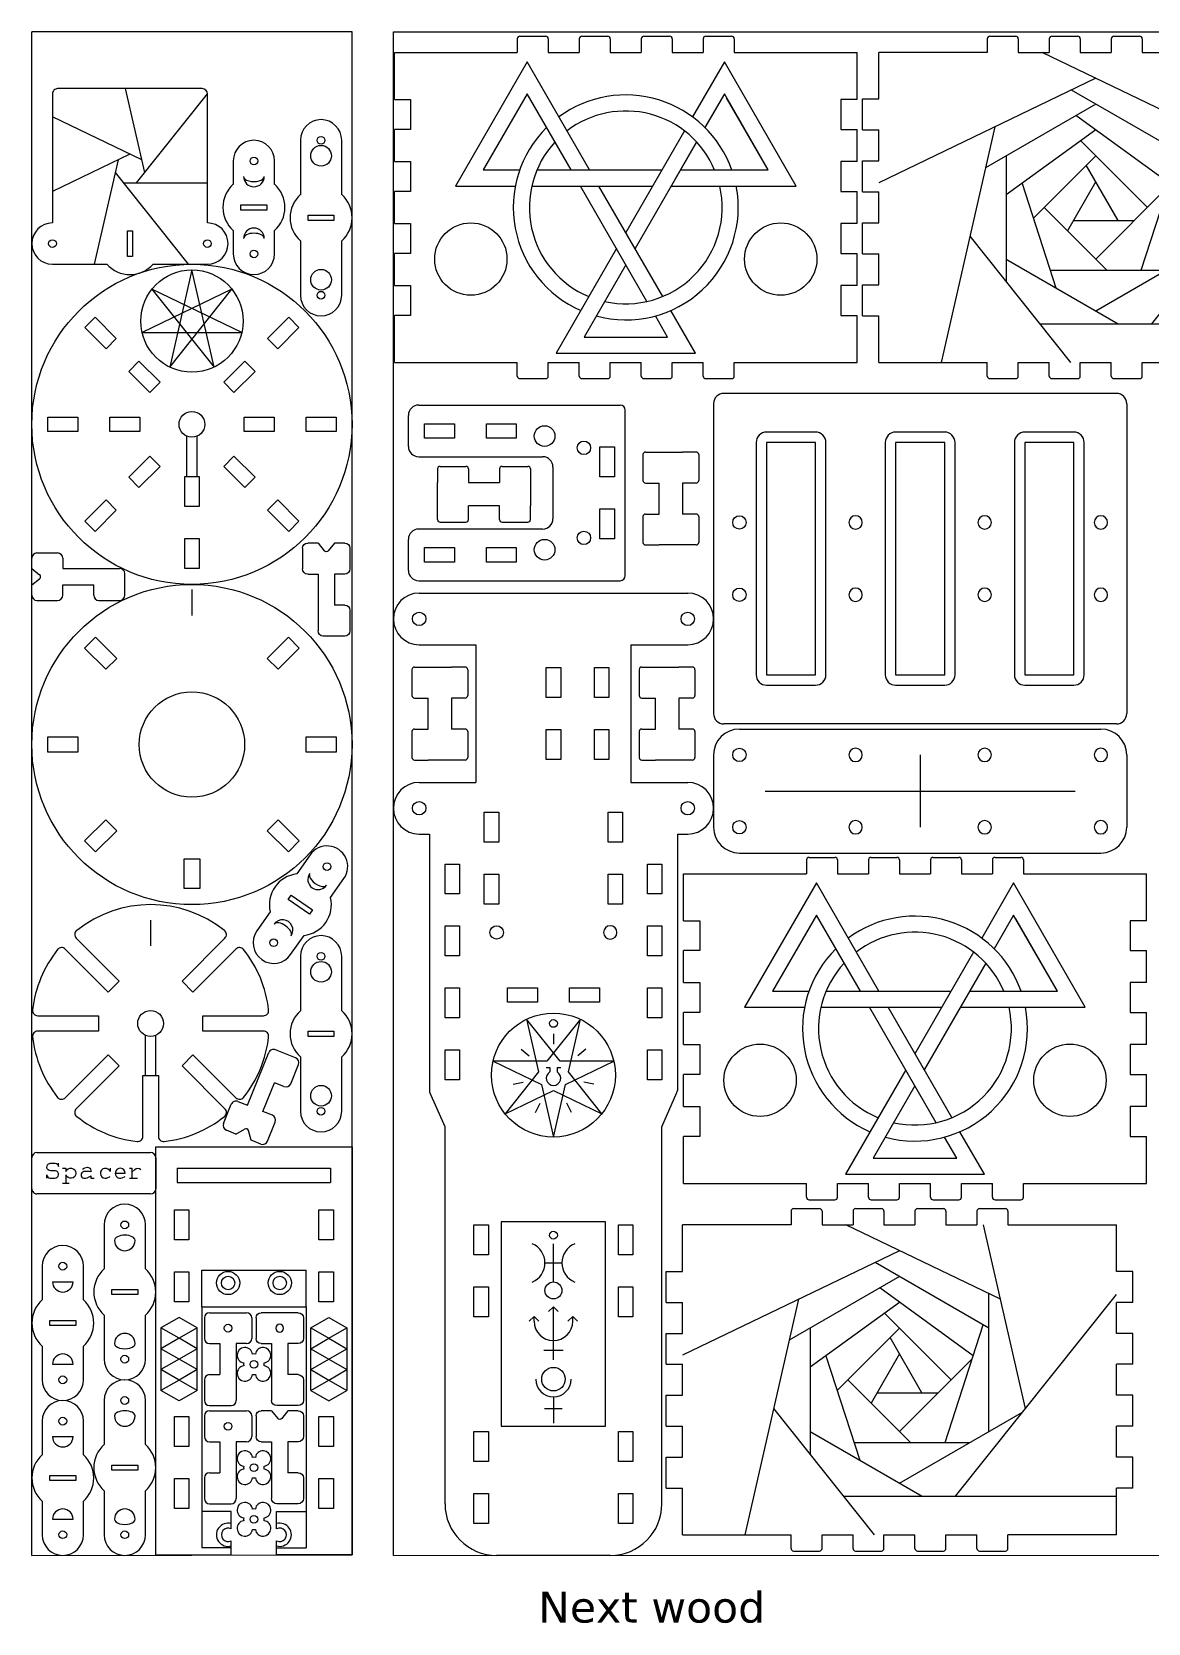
# Model space of a CAD drawing. Header units: millimetres. Extents: x -174 to 931, y -23 to 951.
# Drawn here: x 310 to 526.2, y -13.1 to 295 of the extents above; entities that cross this region are included whole.
import ezdxf
from ezdxf.enums import TextEntityAlignment as Align

# ---------------------------------------------------------------- set-up
doc = ezdxf.new("R2010")
doc.units = ezdxf.units.MM
doc.layers.get('0').update_dxf_attribs({"lineweight": 25, "true_color": 0xffffff})
doc.layers.add('a', color=7, linetype='Continuous', true_color=0xffffff)
for name, color, linetype, lineweight, true_color in [('First Cuts (Holes)', 3, 'Continuous', 5, 0x00ff00), ('lables', 1, 'Continuous', 5, 0xff0000), ('Outlines', 4, 'Continuous', 5, 0x00ffff)]:
    doc.layers.add(name, color=color, linetype=linetype, lineweight=lineweight, true_color=true_color)
doc.styles.add('textstyle11', font='')
doc.styles.get('textstyle11').set_extended_font_data('Verdana')

# ---------------------------------------------------------------- blocks, each defined once
blk = doc.blocks.new('Pulley Guide')
at = {"layer": 'First Cuts (Holes)'}
blk.add_circle((0, -3), 0.75, dxfattribs=at)
at = {"layer": 'Outlines'}
for p, q in [((-3.5875, 0), (3.5875, 0)), ((-4.5875, -1), (-4.5875, -5)), ((4.5875, -1), (4.5875, -5)), ((-3.5875, -6), (-1.5875, -6)), ((-1.5875, -6), (-1.5875, -12)), ((3.5875, -6), (1.5875, -6)), ((1.5875, -6), (1.5875, -17)), ((-3.5875, -12), (-1.5875, -12)), ((-4.5875, -13), (-4.5875, -17)), ((-3.5875, -18), (0.5875, -18))]:
    blk.add_line(p, q, dxfattribs=at)
for centre, start, end in [((3.5875, -1), 0, 90), ((-3.5875, -1), 90, 180), ((-3.5875, -5), 180, 270), ((3.5875, -5), 270, 0), ((-3.5875, -13), 90, 180), ((-3.5875, -17), 180, 270), ((0.5875, -17), 270, 0)]:
    blk.add_arc(centre, 1, start, end, dxfattribs=at)
blk = doc.blocks.new('Pulley Channel')
at = {"layer": 'Outlines'}
for p, q in [((1.59, 0), (0.39, -1.51)), ((1.59, 0), (3.59, 0)), ((-4.59, -1), (-4.59, -5)), ((-3.59, 0), (-1.59, 0)), ((-1.59, 0), (-0.39, -1.51)), ((4.59, -1), (4.59, -5)), ((-3.59, -6), (-1.59, -6)), ((-1.59, -6), (-1.59, -12)), ((3.59, -6), (1.59, -6)), ((1.59, -6), (1.59, -17)), ((-3.59, -12), (-1.59, -12)), ((-4.59, -13), (-4.59, -17)), ((-3.59, -18), (0.59, -18))]:
    blk.add_line(p, q, dxfattribs=at)
for centre, radius, start, end in [((3.59, -1), 1, 0, 90), ((-3.59, -1), 1, 90, 180), ((0, -1.2), 0.5, 218.4408, 321.5592), ((-3.59, -5), 1, 180, 270), ((3.59, -5), 1, 270, 0), ((-3.59, -13), 1, 90, 180), ((-3.59, -17), 1, 180, 270), ((0.59, -17), 1, 270, 0)]:
    blk.add_arc(centre, radius, start, end, dxfattribs=at)
blk = doc.blocks.new('Hole - Mount')
at = {"layer": 'First Cuts (Holes)'}
for p, q in [((-1.4, 8.9), (1.4, 8.9)), ((-1.4, 3.1), (-1.4, 8.9)), ((1.4, 8.9), (1.4, 3.1)), ((1.4, 3.1), (-1.4, 3.1)), ((-1.4, -3.1), (1.4, -3.1)), ((-1.4, -8.9), (-1.4, -3.1)), ((1.4, -3.1), (1.4, -8.9)), ((1.4, -8.9), (-1.4, -8.9))]:
    blk.add_line(p, q, dxfattribs=at)
blk = doc.blocks.new('Pulley - Top')
at = {"layer": 'First Cuts (Holes)'}
for p, q in [((-1, -10.1), (-1, -2.29)), ((1, -10.1), (1, -2.29))]:
    blk.add_line(p, q, dxfattribs=at)
blk.add_circle((0, 0), 2.5, dxfattribs=at)
at = {"layer": 'lables'}
for p, q in [((0, 29.9), (-4.3, 11.08)), ((4.3, 11.08), (0, 29.9)), ((7.74, 26.17), (-9.65, 17.8)), ((9.65, 17.8), (-7.74, 26.17)), ((-7.74, 26.17), (4.3, 11.08)), ((-4.3, 11.08), (7.74, 26.17)), ((-9.65, 17.8), (9.65, 17.8))]:
    blk.add_line(p, q, dxfattribs=at)
blk.add_circle((0, 20), 9.9, dxfattribs=at)
at = {"layer": 'Outlines'}
blk.add_circle((0, 0), 31, dxfattribs=at)
blk.add_blockref('Hole - Mount', (0, -19))
at = {"layer": 'First Cuts (Holes)'}
for p, rotation in [((-13.44, 13.44), 225), ((13.44, 13.44), 135), ((-19, 0), 270), ((19, 0), 90), ((13.44, -13.44), 45)]:
    blk.add_blockref('Hole - Mount', p, dxfattribs=dict(at, rotation=rotation))
at = {"layer": 'First Cuts (Holes)', "yscale": -1, "rotation": 134.9999999999999}
blk.add_blockref('Hole - Mount', (-13.44, -13.44), dxfattribs=at)
blk = doc.blocks.new('Pulley - Middle')
at = {"layer": 'First Cuts (Holes)'}
for p, q in [((-1, -10.1), (-1, -2.29)), ((1, -10.1), (1, -2.29))]:
    blk.add_line(p, q, dxfattribs=at)
blk.add_circle((0, 0), 2.5, dxfattribs=at)
at = {"layer": 'lables'}
blk.add_line((0, 20), (0, 15), dxfattribs=at)
at = {"layer": 'Outlines'}
for p, q in [((-14.39, 16.52), (-6.08, 8.2)), ((6.08, 8.2), (14.39, 16.52)), ((-8.2, 6.08), (-16.52, 14.39)), ((16.52, 14.39), (8.2, 6.08)), ((-6.08, 8.2), (-8.2, 6.08)), ((8.2, 6.08), (6.08, 8.2)), ((-21.86, 1.5), (-10.1, 1.5)), ((-10.1, 1.5), (-10.1, -1.5)), ((10.1, -1.5), (10.1, 1.5)), ((10.1, 1.5), (21.86, 1.5)), ((-10.1, -1.5), (-21.86, -1.5)), ((21.86, -1.5), (10.1, -1.5)), ((-16.52, -14.39), (-8.2, -6.08)), ((-8.2, -6.08), (-6.08, -8.2)), ((6.08, -8.2), (8.2, -6.08)), ((8.2, -6.08), (16.52, -14.39)), ((-6.08, -8.2), (-14.39, -16.52)), ((14.39, -16.52), (6.08, -8.2)), ((-1.5, -21.86), (-1.5, -10.1)), ((-1.5, -10.1), (1.5, -10.1)), ((1.5, -10.1), (1.5, -21.86))]:
    blk.add_line(p, q, dxfattribs=at)
for centre, radius, start, end in [((0, 0), 23, 51.525, 128.475), ((-13.69, 17.22), 1, 128.475, 225), ((13.69, 17.22), 1, 315, 51.525), ((0, 0), 23, 141.525, 173.475), ((-17.22, 13.69), 1, 45, 141.525), ((17.22, 13.69), 1, 38.475, 135), ((0, 0), 23, 6.525, 38.475), ((-21.86, 2.5), 1, 173.475, 270), ((21.86, 2.5), 1, 270, 6.525), ((-21.86, -2.5), 1, 90, 186.525), ((0, 0), 23, 186.525, 218.475), ((0, 0), 23, 321.525, 353.475), ((21.86, -2.5), 1, 353.475, 90), ((-17.22, -13.69), 1, 218.475, 315), ((17.22, -13.69), 1, 225, 321.525), ((-13.69, -17.22), 1, 135, 231.525), ((0, 0), 23, 231.525, 263.475), ((0, 0), 23, 276.525, 308.475), ((13.69, -17.22), 1, 308.475, 45), ((-2.5, -21.86), 1, 263.475, 0), ((2.5, -21.86), 1, 180, 276.525)]:
    blk.add_arc(centre, radius, start, end, dxfattribs=at)
blk = doc.blocks.new('Pulley - Bottom')
at = {"layer": 'First Cuts (Holes)'}
for p, q in [((-20.79, 18.67), (-18.67, 20.79)), ((-16.69, 14.57), (-20.79, 18.67)), ((-18.67, 20.79), (-14.57, 16.69)), ((14.57, 16.69), (18.67, 20.79)), ((20.79, 18.67), (16.69, 14.57)), ((18.67, 20.79), (20.79, 18.67)), ((-14.57, 16.69), (-16.69, 14.57)), ((16.69, 14.57), (14.57, 16.69)), ((-27.9, 1.5), (-22.1, 1.5)), ((-27.9, -1.5), (-27.9, 1.5)), ((-22.1, 1.5), (-22.1, -1.5)), ((22.1, -1.5), (22.1, 1.5)), ((22.1, 1.5), (27.9, 1.5)), ((27.9, 1.5), (27.9, -1.5)), ((-22.1, -1.5), (-27.9, -1.5)), ((27.9, -1.5), (22.1, -1.5)), ((-20.79, -18.67), (-16.69, -14.57)), ((-16.69, -14.57), (-14.57, -16.69)), ((14.57, -16.69), (16.69, -14.57)), ((16.69, -14.57), (20.79, -18.67)), ((-14.57, -16.69), (-18.67, -20.79)), ((18.67, -20.79), (14.57, -16.69)), ((-18.67, -20.79), (-20.79, -18.67)), ((20.79, -18.67), (18.67, -20.79)), ((-1.5, -27.9), (-1.5, -22.1)), ((-1.5, -22.1), (1.5, -22.1)), ((1.5, -22.1), (1.5, -27.9)), ((1.5, -27.9), (-1.5, -27.9))]:
    blk.add_line(p, q, dxfattribs=at)
blk.add_circle((0, 0), 10.2, dxfattribs=at)
at = {"layer": 'lables'}
blk.add_line((0, 30), (0, 25), dxfattribs=at)
at = {"layer": 'Outlines'}
blk.add_circle((0, 0), 31, dxfattribs=at)
blk = doc.blocks.new('Hole - Zip Tie')
at = {"layer": 'First Cuts (Holes)'}
for p, q in [((-0.5, 2.5), (0.5, 2.5)), ((-0.5, -2.5), (-0.5, 2.5)), ((0.5, 2.5), (0.5, -2.5)), ((0.5, -2.5), (-0.5, -2.5))]:
    blk.add_line(p, q, dxfattribs=at)
blk = doc.blocks.new('Tail - Guide 1')
at = {"layer": 'First Cuts (Holes)'}
for centre in [(-15, 0), (15, 0)]:
    blk.add_circle(centre, 0.75, dxfattribs=at)
at = {"layer": 'lables'}
for centre in [(-12, 0), (12, 0)]:
    blk.add_circle(centre, 2, dxfattribs=at)
at = {"layer": 'Outlines'}
for p, q in [((-4.47, 4), (-15, 4)), ((15, 4), (4.47, 4)), ((-15, -4), (-4.47, -4)), ((4.47, -4), (15, -4))]:
    blk.add_line(p, q, dxfattribs=at)
for centre, radius, start, end in [((-15, 0), 4, 90, 270), ((0, 0), 6, 41.8103, 138.1897), ((15, 0), 4, 270, 90), ((0, 0), 6, 221.8103, 318.1897)]:
    blk.add_arc(centre, radius, start, end, dxfattribs=at)
at = {"layer": 'lables'}
blk.add_blockref('Hole - Zip Tie', (0, 0), dxfattribs=at)
blk = doc.blocks.new('Tail - Guide 2')
at = {"layer": 'First Cuts (Holes)'}
for centre in [(-13, 0), (13, 0)]:
    blk.add_circle(centre, 0.75, dxfattribs=at)
at = {"layer": 'lables'}
for centre, start, end in [((-10, 0), 270, 90), ((10, 0), 90, 270)]:
    blk.add_arc(centre, 2, start, end, dxfattribs=at)
for centre, start_param, end_param in [((-10, 0), 0, 3.141593), ((10, 0), 3.141593, 6.283185)]:
    blk.add_ellipse(centre, major_axis=(0, 2), ratio=0.5, start_param=start_param, end_param=end_param, dxfattribs=at)
at = {"layer": 'Outlines'}
for p, q in [((-4.47, 4), (-13, 4)), ((13, 4), (4.47, 4)), ((-13, -4), (-4.47, -4)), ((4.47, -4), (13, -4))]:
    blk.add_line(p, q, dxfattribs=at)
for centre, radius, start, end in [((-13, 0), 4, 90, 270), ((0, 0), 6, 41.8103, 138.1897), ((13, 0), 4, 270, 90), ((0, 0), 6, 221.8103, 318.1897)]:
    blk.add_arc(centre, radius, start, end, dxfattribs=at)
at = {"layer": 'lables'}
blk.add_blockref('Hole - Zip Tie', (0, 0), dxfattribs=at)
blk = doc.blocks.new('Tail - Guide 3')
at = {"layer": 'First Cuts (Holes)'}
for centre in [(-11, 0), (11, 0)]:
    blk.add_circle(centre, 0.75, dxfattribs=at)
at = {"layer": 'lables'}
for p, q in [((-8, 2), (-8, -2)), ((8, 2), (8, -2))]:
    blk.add_line(p, q, dxfattribs=at)
for centre, start, end in [((-8, 0), 270, 90), ((8, 0), 90, 270)]:
    blk.add_arc(centre, 2, start, end, dxfattribs=at)
at = {"layer": 'Outlines'}
for p, q in [((-4.47, 4), (-11, 4)), ((11, 4), (4.47, 4)), ((-11, -4), (-4.47, -4)), ((4.47, -4), (11, -4))]:
    blk.add_line(p, q, dxfattribs=at)
for centre, radius, start, end in [((-11, 0), 4, 90, 270), ((0, 0), 6, 41.8103, 138.1897), ((11, 0), 4, 270, 90), ((0, 0), 6, 221.8103, 318.1897)]:
    blk.add_arc(centre, radius, start, end, dxfattribs=at)
at = {"layer": 'lables'}
blk.add_blockref('Hole - Zip Tie', (0, 0), dxfattribs=at)
blk = doc.blocks.new('Tail - Guide 4')
at = {"layer": 'First Cuts (Holes)'}
for centre in [(-9, 0), (9, 0)]:
    blk.add_circle(centre, 0.75, dxfattribs=at)
at = {"layer": 'lables'}
for centre, start, end in [((-6, 0), 270, 90), ((6, 0), 90, 270)]:
    blk.add_arc(centre, 2, start, end, dxfattribs=at)
for centre, start_param, end_param in [((-6, 0), 3.141593, 6.283185), ((6, 0), 0, 3.141593)]:
    blk.add_ellipse(centre, major_axis=(0, 2), ratio=0.5, start_param=start_param, end_param=end_param, dxfattribs=at)
at = {"layer": 'Outlines'}
for p, q in [((-4.47, 4), (-9, 4)), ((9, 4), (4.47, 4)), ((-9, -4), (-4.47, -4)), ((4.47, -4), (9, -4))]:
    blk.add_line(p, q, dxfattribs=at)
for centre, radius, start, end in [((-9, 0), 4, 90, 270), ((0, 0), 6, 41.8103, 138.1897), ((9, 0), 4, 270, 90), ((0, 0), 6, 221.8103, 318.1897)]:
    blk.add_arc(centre, radius, start, end, dxfattribs=at)
at = {"layer": 'lables'}
blk.add_blockref('Hole - Zip Tie', (0, 0), dxfattribs=at)
blk = doc.blocks.new('Tail - base')
at = {"layer": 'First Cuts (Holes)'}
for centre in [(-15, 0), (15, 0)]:
    blk.add_circle(centre, 0.75, dxfattribs=at)
at = {"layer": 'lables'}
for p, q in [((2.85, -13.75), (-11.3, 4)), ((2.29, -16.22), (6.9, 4)), ((-1.27, -11.77), (-15, -28.98)), ((1.27, -11.77), (-15, -11.77)), ((0, -17.32), (15, -10.1)), ((-2.85, -13.75), (0.86, -30)), ((-2.29, -16.22), (15, -24.55))]:
    blk.add_line(p, q, dxfattribs=at)
at = {"layer": 'Outlines'}
for p, q in [((-4.47, 4), (-15, 4)), ((15, 4), (4.47, 4)), ((-15, -4), (-15, -29)), ((15, -29), (15, -4)), ((-14, -30), (14, -30))]:
    blk.add_line(p, q, dxfattribs=at)
for centre, radius, start, end in [((-15, 0), 4, 90, 270), ((0, 0), 6, 41.8103, 138.1897), ((15, 0), 4, 270, 90), ((-14, -29), 1, 180, 270), ((14, -29), 1, 270, 0)]:
    blk.add_arc(centre, radius, start, end, dxfattribs=at)
at = {"layer": 'lables'}
blk.add_blockref('Hole - Zip Tie', (0, 0), dxfattribs=at)
blk = doc.blocks.new('Hole - Screw')
at = {"layer": 'First Cuts (Holes)'}
blk.add_circle((0, 0), 1.3, dxfattribs=at)
blk = doc.blocks.new('Servo holder')
at = {"layer": 'First Cuts (Holes)'}
for p, q in [((-14.85, 37), (14.85, 37)), ((-14.85, 37), (-14.85, 34.2)), ((14.85, 37), (14.85, 34.2)), ((-14.85, 34.2), (14.85, 34.2))]:
    blk.add_line(p, q, dxfattribs=at)
at = {"layer": 'lables'}
for p, q in [((-10.1, 10.1), (-10.1, 17.25)), ((-10.1, 17.25), (10.1, 17.25)), ((10.1, 10.1), (10.1, 17.25)), ((-14.5, 8.08), (-18, 6.06)), ((-11, 6.06), (-14.5, 8.08)), ((11, 6.06), (14.5, 8.08)), ((14.5, 8.08), (18, 6.06)), ((-14.5, 4.04), (-18, 6.06)), ((-18, 6.06), (-18, -6.06)), ((-14.5, 4.04), (-18, 2.02)), ((-11, 6.06), (-14.5, 4.04)), ((-11, 2.02), (-14.5, 4.04)), ((-11, -6.06), (-11, 6.06)), ((11, -6.06), (11, 6.06)), ((11, 6.06), (14.5, 4.04)), ((11, 2.02), (14.5, 4.04)), ((14.5, 4.04), (18, 6.06)), ((14.5, 4.04), (18, 2.02)), ((18, 6.06), (18, -6.06)), ((-14.5, 0), (-18, 2.02)), ((-14.5, 0), (-18, -2.02)), ((-11, 2.02), (-14.5, 0)), ((-11, -2.02), (-14.5, 0)), ((11, 2.02), (14.5, 0)), ((14.5, 0), (18, 2.02)), ((-14.5, -4.04), (-18, -2.02)), ((-11, -2.02), (-14.5, -4.04)), ((11, -2.02), (14.5, 0)), ((11, -2.02), (14.5, -4.04)), ((14.5, 0), (18, -2.02)), ((14.5, -4.04), (18, -2.02)), ((-14.5, -4.04), (-18, -6.06)), ((-14.5, -8.08), (-18, -6.06)), ((-11, -6.06), (-14.5, -4.04)), ((-11, -6.06), (-14.5, -8.08)), ((11, -6.06), (14.5, -4.04)), ((11, -6.06), (14.5, -8.08)), ((14.5, -4.04), (18, -6.06)), ((14.5, -8.08), (18, -6.06)), ((-10.1, -29.5), (-10.1, -36.55)), ((10.1, -29.5), (10.1, -36.55)), ((-4.4, -36.55), (-10.1, -36.55)), ((4.4, -36.55), (10.1, -36.55))]:
    blk.add_line(p, q, dxfattribs=at)
for centre in [(-5, 14.75), (5, 14.75)]:
    blk.add_circle(centre, 2.25, dxfattribs=at)
for centre, start, end in [((-5, -34), 74.534, 285.466), ((5, -34), 254.534, 105.466)]:
    blk.add_arc(centre, 2.25, start, end, dxfattribs=at)
at = {"layer": 'Outlines'}
for p, q in [((-19, 41.1), (19, 41.1)), ((-19, -37.9), (-19, 41.1)), ((19, 41.1), (19, -37.9)), ((-10.1, 10.1), (10.1, 10.1)), ((-10.1, 10.1), (-10.1, -29.5)), ((10.1, 10.1), (10.1, -29.5)), ((-4.4, -29.5), (-10.1, -29.5)), ((-4.4, -32.85), (-4.4, -29.5)), ((4.4, -29.5), (10.1, -29.5)), ((4.4, -32.85), (4.4, -29.5)), ((-4.4, -37.9), (-4.4, -35.15)), ((4.4, -37.9), (4.4, -35.15)), ((-19, -37.9), (-4.5, -37.9)), ((19, -37.9), (4.5, -37.9))]:
    blk.add_line(p, q, dxfattribs=at)
for centre, start, end in [((-5, -34), 62.5136, 297.4864), ((5, -34), 242.5136, 117.4864)]:
    blk.add_arc(centre, 1.3, start, end, dxfattribs=at)
at = {"layer": 'lables'}
for name, p in [('Hole - Mount', (-14, 20)), ('Hole - Mount', (14, 20)), ('Hole - Screw', (-5, 14.75)), ('Hole - Screw', (5, 14.75)), ('Hole - Mount', (-14, -20)), ('Hole - Mount', (14, -20))]:
    blk.add_blockref(name, p, dxfattribs=at)
blk = doc.blocks.new('Cable tie end')
at = {"layer": 'First Cuts (Holes)'}
blk.add_circle((0, 0), 0.75, dxfattribs=at)
at = {"layer": 'Outlines'}
for centre, radius, start, end in [((0, 2.5), 1.5, 323.1301, 216.8699), ((-2.5, 0), 1.5, 53.1301, 306.8699), ((0, 0), 2, 126.8699, 143.1301), ((0, 0), 2, 36.8699, 53.1301), ((2.5, 0), 1.5, 233.1301, 126.8699), ((0, 0), 2, 216.8699, 233.1301), ((0, -2.5), 1.5, 143.1301, 36.8699), ((0, 0), 2, 306.8699, 323.1301)]:
    blk.add_arc(centre, radius, start, end, dxfattribs=at)
blk = doc.blocks.new('Tail - Spacer')
at = {"layer": 'lables', "flags": 128}
for points in [[(3.04, -5.12), (3.04, -4.64), (3.77, -4.64), (3.25, -4.05, -0.414037), (3.3, -2.92)], [(4, -7.84), (4, -5.92, 0.906771), (3.81, -7.82, 0.60018), (4.89, -6.51, 0.000524), (4.89, -6.51), (4.64, -5.92)], [(3.04, -8.8), (3.68, -8.8), (3.43, -8.99, 0.906771), (4.41, -10.62, 0.358525), (4.93, -9.52, 0.036025), (4.89, -9.39), (4.64, -8.8)], [(3.21, -14.2, -0.179451), (2.85, -13.24, -0.414987), (3.49, -12.6), (3.76, -12.6, 0.049245), (3.66, -13.19, 0.049246), (3.67, -13.8, 0.005746), (3.68, -13.87, 0.005746), (3.69, -13.94, 0.844424), (4.95, -13.94, 0.014011), (4.96, -13.91, 0.199373), (4.62, -12.74, 0.030567), (4.49, -12.6), (4.96, -12.6), (4.96, -11.96)], [(3.04, -18.04), (3.04, -17.4), (3.67, -17.4, -5.849546), (4.33, -17.4), (5.92, -17.4)], [(4.96, -21.08), (4.32, -21.07, 0.414987), (4.96, -20.44), (4.96, -19.56, 0.906771), (3.53, -19.42, 0.049246), (3.52, -19.56), (3.52, -20.36, -0.906771), (2.09, -20.5, -0.049246), (2.08, -20.36), (2.08, -19.48, -0.414987), (2.72, -18.84), (2.08, -18.84)]]:
    blk.add_lwpolyline(points, format="xyb", dxfattribs=at)
for points in [[(3.77, -4.64), (4.96, -4.64)], [(4.96, -5.12), (4.96, -3.52)], [(5.92, -18.04), (5.92, -16.76)]]:
    blk.add_lwpolyline(points, dxfattribs=at)
at = {"layer": 'Outlines'}
for p, q in [((1, 0), (7, 0)), ((0, -23), (0, -1)), ((8, -1), (8, -23)), ((7, -24), (1, -24))]:
    blk.add_line(p, q, dxfattribs=at)
for centre, start, end in [((1, -1), 90, 180), ((7, -1), 0, 90), ((1, -23), 180, 270), ((7, -23), 270, 0)]:
    blk.add_arc(centre, 1, start, end, dxfattribs=at)
blk = doc.blocks.new('Crossbar - motor mount')
at = {"layer": 'First Cuts (Holes)'}
for p, q in [((10.1, -98.4), (-10.1, -98.4)), ((-10.1, -98.4), (-10.1, -138)), ((10.1, -138), (10.1, -98.4)), ((-10.1, -138), (10.1, -138))]:
    blk.add_line(p, q, dxfattribs=at)
for centre, radius in [((0, -70), 12), ((0, -60), 0.75), ((0, -101), 0.75)]:
    blk.add_circle(centre, radius, dxfattribs=at)
at = {"layer": 'lables'}
for p, q in [((1.29, -67.33), (-5.21, -59.19)), ((-5.21, -59.19), (-2.89, -69.34)), ((5.21, -59.19), (-1.29, -67.33)), ((2.89, -69.34), (5.21, -59.19)), ((0, -62), (0, -64)), ((-1.29, -67.33), (-11.7, -67.33)), ((-11.7, -67.33), (-2.32, -71.85)), ((-6.25, -65.01), (-4.69, -66.26)), ((11.7, -67.33), (1.29, -67.33)), ((2.32, -71.85), (11.7, -67.33)), ((6.25, -65.01), (4.69, -66.26)), ((-2.89, -69.34), (-9.38, -77.48)), ((-1.4, -68.5), (-0.7, -68.5)), ((-0.7, -68.5), (-0.7, -69.39)), ((0.7, -68.5), (1.4, -68.5)), ((0.7, -68.5), (0.7, -69.39)), ((9.38, -77.48), (2.89, -69.34)), ((-9.38, -77.48), (0, -72.96)), ((-7.8, -71.78), (-5.85, -71.34)), ((-2.32, -71.85), (0, -82)), ((0, -82), (2.32, -71.85)), ((0, -72.96), (9.38, -77.48)), ((7.8, -71.78), (5.85, -71.34)), ((-3.47, -77.21), (-2.6, -75.41)), ((3.47, -77.21), (2.6, -75.41)), ((0, -110.06), (0, -102.66)), ((-1.64, -106.36), (1.64, -106.36)), ((-3.74, -116.73), (-4.68, -117.66)), ((-3.74, -117.66), (-3.74, -116.73)), ((-3.74, -116.73), (-2.81, -117.66)), ((0, -114.86), (-0.94, -115.79)), ((0, -125.14), (0, -114.86)), ((0, -114.86), (0.94, -115.79)), ((2.81, -117.66), (3.74, -116.73)), ((3.74, -117.66), (3.74, -116.73)), ((3.74, -116.73), (4.68, -117.66)), ((-1.87, -123.27), (1.87, -123.27)), ((0, -132.28), (0, -137.41)), ((-1.71, -134.56), (1.71, -134.56))]:
    blk.add_line(p, q, dxfattribs=at)
for centre, radius in [((0, -111.7), 1.64), ((0, -128.87), 2.28)]:
    blk.add_circle(centre, radius, dxfattribs=at)
for centre, radius, start, end in [((0, -70.6), 1.4, 120, 60), ((-5.65, -106.36), 4.01, 292.6199, 67.3801), ((5.65, -106.36), 4.01, 112.6199, 247.3801), ((0, -117.66), 3.74, 180, 0), ((0, -128.87), 3.42, 180, 0)]:
    blk.add_arc(centre, radius, start, end, dxfattribs=at)
at = {"layer": 'Outlines'}
for p, q in [((-26, 23.33), (26, 23.33)), ((-26, 13.33), (-15, 13.33)), ((-15, 13.33), (-15, -13.33)), ((15, 13.33), (15, -13.33)), ((15, 13.33), (26, 13.33)), ((-26, -13.33), (-15, -13.33)), ((15, -13.33), (26, -13.33)), ((-26, -23.33), (-24, -23.33)), ((-24, -23.33), (-24, -73)), ((24, -23.33), (26, -23.33)), ((24, -23.33), (24, -73)), ((-21, -80), (-23.91, -73.4)), ((21, -80), (23.91, -73.4)), ((-21, -153), (-21, -80)), ((21, -153), (21, -80)), ((11, -163), (-11, -163))]:
    blk.add_line(p, q, dxfattribs=at)
for centre, radius, start, end in [((-26, 18.33), 5, 90, 270), ((26, 18.33), 5, 270, 90), ((-26, -18.33), 5, 90, 270), ((26, -18.33), 5, 270, 90), ((-23, -73), 1, 180, 203.8405), ((23, -73), 1, 336.1595, 0), ((-11, -153), 10, 180, 270), ((11, -153), 10, 270, 0)]:
    blk.add_arc(centre, radius, start, end, dxfattribs=at)
for p in [(0, 0), (9.35, 0), (-14, -107.9), (14, -107.9), (-14, -147.9), (14, -147.9)]:
    blk.add_blockref('Hole - Mount', p)
at = {"layer": 'a', "rotation": 360}
blk.add_blockref('Hole - Screw', (-11, -42.38), dxfattribs=at)
at = {"layer": 'a', "yscale": -1, "rotation": 180}
blk.add_blockref('Hole - Screw', (11, -42.38), dxfattribs=at)
at = {"layer": 'lables'}
for p in [(-12, -28), (12, -28), (-19.6, -38.03), (19.6, -38.03), (-19.6, -62.03), (19.6, -62.03)]:
    blk.add_blockref('Hole - Mount', p, dxfattribs=at)
at = {"layer": 'lables', "rotation": 90}
blk.add_blockref('Hole - Mount', (0, -54.5), dxfattribs=at)
at = {"layer": 'Outlines'}
for p in [(-26, 18.33), (26, 18.33), (-26, -18.33), (26, -18.33)]:
    blk.add_blockref('Hole - Screw', p, dxfattribs=at)
blk = doc.blocks.new('Motor Mount - small')
at = {"layer": 'First Cuts (Holes)'}
for centre in [(-11, 27.62), (11, 27.62)]:
    blk.add_circle(centre, 2, dxfattribs=at)
at = {"layer": 'Outlines'}
for p, q in [((-15, 54), (-9, 54)), ((9, 54), (15, 54)), ((-17, 52), (-17, 13)), ((-7, 28), (-7, 52)), ((7, 52), (7, 28)), ((17, 52), (17, 13)), ((5, 26), (-5, 26)), ((-16, 12), (16, 12))]:
    blk.add_line(p, q, dxfattribs=at)
for centre, radius, start, end in [((-15, 52), 2, 90, 180), ((-9, 52), 2, 0, 90), ((9, 52), 2, 90, 180), ((15, 52), 2, 0, 90), ((-5, 28), 2, 180, 270), ((5, 28), 2, 270, 0), ((-16, 13), 1, 180, 270), ((16, 13), 1, 270, 0)]:
    blk.add_arc(centre, radius, start, end, dxfattribs=at)
at = {"layer": 'lables'}
for p in [(-12, 42), (12, 42)]:
    blk.add_blockref('Hole - Mount', p, dxfattribs=at)
at = {"layer": 'lables', "rotation": 90}
blk.add_blockref('Hole - Mount', (0, 15.5), dxfattribs=at)
at = {"layer": 'Outlines', "rotation": 270}
for p in [(-8.72, 20.01), (8.72, 20.01)]:
    blk.add_blockref('Hole - Screw', p, dxfattribs=at)
blk = doc.blocks.new('Arduino Side')
at = {"layer": 'First Cuts (Holes)'}
for centre in [(-30, -10), (30, -10)]:
    blk.add_circle(centre, 7, dxfattribs=at)
at = {"layer": 'lables'}
for p, q in [((-19.09, 28.2), (-32.98, 4.13)), ((-6.99, 7.25), (-19.09, 28.2)), ((19.09, 28.2), (12.93, 17.53)), ((32.98, 4.13), (19.09, 28.2)), ((-19.09, 21.98), (-27.6, 7.25)), ((-10.58, 7.25), (-19.09, 21.98)), ((19.09, 21.98), (15.33, 15.47)), ((27.6, 7.25), (19.09, 21.98)), ((17.51, 19.25), (15.33, 15.47)), ((27.6, 7.25), (19.51, 21.25)), ((11.36, 14.81), (0, -4.87)), ((13.71, 12.66), (1.8, -7.98)), ((13.64, 12.54), (9.43, 5.25)), ((-27.6, 7.25), (-20.54, 7.25)), ((-17.2, 7.25), (6.99, 7.25)), ((10.58, 7.25), (27.6, 7.25)), ((-32.98, 4.13), (-21.38, 4.13)), ((-18.2, 4.13), (5.2, 4.13)), ((4.11, -18.21), (-8.79, 4.13)), ((7.15, -17.24), (-5.2, 4.13)), ((8.79, 4.13), (32.98, 4.13)), ((-1.8, -7.98), (-13.47, -28.2)), ((0, -11.09), (-8.08, -25.09)), ((8.08, -25.09), (5.73, -21.01)), ((13.47, -28.2), (8.71, -19.96)), ((-8.08, -25.09), (8.08, -25.09)), ((-13.47, -28.2), (13.47, -28.2))]:
    blk.add_line(p, q, dxfattribs=at)
for radius, start, end in [(21.78, 19.4317, 126.4145), (18.67, 22.8382, 127.4892), (21.78, 134.7485, 246.4145), (18.67, 137.2779, 247.4892), (21.78, 254.7485, 10.9426), (18.67, 257.2779, 12.795)]:
    blk.add_arc((0, 0), radius, start, end, dxfattribs=at)
at = {"layer": 'Outlines'}
for p, q in [((-21, 32.65), (-21, 30)), ((-20.5, 33.15), (-15.5, 33.15)), ((-15, 32.65), (-15, 30)), ((-9, 32.65), (-9, 30)), ((-8.5, 33.15), (-3.5, 33.15)), ((-3, 32.65), (-3, 30)), ((3, 32.65), (3, 30)), ((3.5, 33.15), (8.5, 33.15)), ((9, 32.65), (9, 30)), ((15, 32.65), (15, 30)), ((15.5, 33.15), (20.5, 33.15)), ((21, 32.65), (21, 30)), ((-44.8, 30), (-21, 30)), ((-44.8, 20.9), (-44.8, 30)), ((-15, 30), (-9, 30)), ((-3, 30), (3, 30)), ((9, 30), (15, 30)), ((21, 30), (44.8, 30)), ((44.8, 20.9), (44.8, 30)), ((-44.8, 20.9), (-41.65, 20.9)), ((-41.65, 20.9), (-41.65, 15.1)), ((44.8, 20.9), (41.65, 20.9)), ((41.65, 20.9), (41.65, 15.1)), ((-44.8, 8.9), (-44.8, 15.1)), ((-41.65, 15.1), (-44.8, 15.1)), ((41.65, 15.1), (44.8, 15.1)), ((44.8, 8.9), (44.8, 15.1)), ((-44.8, 8.9), (-41.65, 8.9)), ((-41.65, 8.9), (-41.65, 3.1)), ((44.8, 8.9), (41.65, 8.9)), ((41.65, 8.9), (41.65, 3.1)), ((-44.8, -3.1), (-44.8, 3.1)), ((-41.65, 3.1), (-44.8, 3.1)), ((41.65, 3.1), (44.8, 3.1)), ((44.8, -3.1), (44.8, 3.1)), ((-44.8, -3), (-44.8, 3)), ((44.8, -3), (44.8, 3)), ((-44.8, -3.1), (-41.65, -3.1)), ((-41.65, -3.1), (-41.65, -8.9)), ((44.8, -3.1), (41.65, -3.1)), ((41.65, -3.1), (41.65, -8.9)), ((-44.8, -15.1), (-44.8, -8.9)), ((-41.65, -8.9), (-44.8, -8.9)), ((41.65, -8.9), (44.8, -8.9)), ((44.8, -15.1), (44.8, -8.9)), ((-44.8, -15.1), (-41.65, -15.1)), ((-41.65, -15.1), (-41.65, -20.9)), ((44.8, -15.1), (41.65, -15.1)), ((41.65, -15.1), (41.65, -20.9)), ((-44.8, -30), (-44.8, -20.9)), ((-41.65, -20.9), (-44.8, -20.9)), ((41.65, -20.9), (44.8, -20.9)), ((44.8, -30), (44.8, -20.9)), ((-44.8, -30), (-21, -30)), ((-21, -32.65), (-21, -30)), ((-15, -32.65), (-15, -30)), ((-15, -30), (-9, -30)), ((-9, -32.65), (-9, -30)), ((-3, -32.65), (-3, -30)), ((-3, -30), (3, -30)), ((3, -32.65), (3, -30)), ((9, -32.65), (9, -30)), ((9, -30), (15, -30)), ((15, -32.65), (15, -30)), ((21, -32.65), (21, -30)), ((21, -30), (44.8, -30)), ((-20.5, -33.15), (-15.5, -33.15)), ((-8.5, -33.15), (-3.5, -33.15)), ((3.5, -33.15), (8.5, -33.15)), ((15.5, -33.15), (20.5, -33.15))]:
    blk.add_line(p, q, dxfattribs=at)
for centre, start, end in [((-20.5, 32.65), 90, 180), ((-15.5, 32.65), 0, 90), ((-8.5, 32.65), 90, 180), ((-3.5, 32.65), 0, 90), ((3.5, 32.65), 90, 180), ((8.5, 32.65), 0, 90), ((15.5, 32.65), 90, 180), ((20.5, 32.65), 0, 90), ((-20.5, -32.65), 180, 270), ((-15.5, -32.65), 270, 0), ((-8.5, -32.65), 180, 270), ((-3.5, -32.65), 270, 0), ((3.5, -32.65), 180, 270), ((8.5, -32.65), 270, 0), ((15.5, -32.65), 180, 270), ((20.5, -32.65), 270, 0)]:
    blk.add_arc(centre, 0.5, start, end, dxfattribs=at)
blk = doc.blocks.new('Arduino Side Short')
at = {"layer": 'lables'}
for p, q in [((19.55, 15.59), (-10.38, 30)), ((24.37, -5.56), (16.26, 30)), ((0, 25), (-42, 4.77)), ((17.32, 10), (-4.72, 22.73)), ((0, 20), (-21.35, 7.67)), ((-19.55, 15.59), (-29.95, -30)), ((14.27, 4.64), (-3.83, 17.79)), ((10.85, -22.52), (42, 16.54)), ((17.32, -10), (17.32, 16.66)), ((0, 15), (-17.32, 2.42)), ((10, 0), (-2.9, 12.9)), ((-17.32, 10), (-17.32, -14.41)), ((0, 10), (-12.08, -2.08)), ((8.82, -12.14), (16.22, 10.64)), ((4.33, -2.5), (-1.83, 8.17)), ((-14.27, 4.64), (-7.71, -15.55)), ((0, 5), (-5.49, -4.51)), ((0, -10), (14.09, 4.09)), ((-10, 0), (2.14, -12.14)), ((-4.33, -2.5), (7.5, -2.5)), ((-24.37, -5.56), (-4.89, -30)), ((0, -20), (23.83, -6.24)), ((-17.32, -10), (4.37, -22.52)), ((-8.82, -12.14), (13.62, -12.14)), ((-10.85, -22.52), (42, -22.52))]:
    blk.add_line(p, q, dxfattribs=at)
at = {"layer": 'Outlines'}
for p, q in [((-21, 32.65), (-21, 30)), ((-20.5, 33.15), (-15.5, 33.15)), ((-15, 32.65), (-15, 30)), ((-9, 32.65), (-9, 30)), ((-8.5, 33.15), (-3.5, 33.15)), ((-3, 32.65), (-3, 30)), ((3, 32.65), (3, 30)), ((3.5, 33.15), (8.5, 33.15)), ((9, 32.65), (9, 30)), ((15, 32.65), (15, 30)), ((15.5, 33.15), (20.5, 33.15)), ((21, 32.65), (21, 30)), ((-21, 30), (-42, 30)), ((-42, 21), (-42, 30)), ((-15, 30), (-9, 30)), ((-3, 30), (3, 30)), ((9, 30), (15, 30)), ((21, 30), (42, 30)), ((42, 21), (42, 30)), ((-45.15, 15), (-45.15, 21)), ((-45.15, 21), (-42, 21)), ((45.15, 21), (42, 21)), ((45.15, 15), (45.15, 21)), ((-45.15, 15), (-42, 15)), ((-42, 9), (-42, 15)), ((45.15, 15), (42, 15)), ((42, 9), (42, 15)), ((-45.15, 3), (-45.15, 9)), ((-45.15, 9), (-42, 9)), ((45.15, 9), (42, 9)), ((45.15, 3), (45.15, 9)), ((-45.15, 3), (-42, 3)), ((-42, -3), (-42, 3)), ((45.15, 3), (42, 3)), ((42, -3), (42, 3)), ((-45.15, -9), (-45.15, -3)), ((-45.15, -3), (-42, -3)), ((45.15, -3), (42, -3)), ((45.15, -9), (45.15, -3)), ((-45.15, -9), (-42, -9)), ((-42, -15), (-42, -9)), ((45.15, -9), (42, -9)), ((42, -15), (42, -9)), ((-45.15, -21), (-45.15, -15)), ((-45.15, -15), (-42, -15)), ((45.15, -15), (42, -15)), ((45.15, -21), (45.15, -15)), ((-45.15, -21), (-42, -21)), ((-42, -30), (-42, -21)), ((45.15, -21), (42, -21)), ((42, -30), (42, -21)), ((-42, -30), (-21, -30)), ((-21, -32.65), (-21, -30)), ((-15, -32.65), (-15, -30)), ((-15, -30), (-9, -30)), ((-9, -32.65), (-9, -30)), ((-3, -32.65), (-3, -30)), ((-3, -30), (3, -30)), ((3, -32.65), (3, -30)), ((9, -32.65), (9, -30)), ((9, -30), (15, -30)), ((15, -32.65), (15, -30)), ((21, -32.65), (21, -30)), ((42, -30), (21, -30)), ((-20.5, -33.15), (-15.5, -33.15)), ((-8.5, -33.15), (-3.5, -33.15)), ((3.5, -33.15), (8.5, -33.15)), ((15.5, -33.15), (20.5, -33.15))]:
    blk.add_line(p, q, dxfattribs=at)
for centre, start, end in [((-20.5, 32.65), 90, 180), ((-15.5, 32.65), 0, 90), ((-8.5, 32.65), 90, 180), ((-3.5, 32.65), 0, 90), ((3.5, 32.65), 90, 180), ((8.5, 32.65), 0, 90), ((15.5, 32.65), 90, 180), ((20.5, 32.65), 0, 90), ((-20.5, -32.65), 180, 270), ((-15.5, -32.65), 270, 0), ((-8.5, -32.65), 180, 270), ((-3.5, -32.65), 270, 0), ((3.5, -32.65), 180, 270), ((8.5, -32.65), 270, 0), ((15.5, -32.65), 180, 270), ((20.5, -32.65), 270, 0)]:
    blk.add_arc(centre, 0.5, start, end, dxfattribs=at)
blk = doc.blocks.new('Spacer - Motor Double')
at = {"layer": 'Outlines'}
for p, q in [((-5.4, 8.5), (-5.4, 3.5)), ((-4.9, 9), (-2.25, 9)), ((-2.25, 9), (2.25, 9)), ((4.9, 9), (2.25, 9)), ((5.4, 8.5), (5.4, 3.5)), ((-4.9, 3), (-2.25, 3)), ((-2.25, -3), (-2.25, 3)), ((4.9, 3), (2.25, 3)), ((2.25, 3), (2.25, -3)), ((-4.9, -3), (-2.25, -3)), ((4.9, -3), (2.25, -3)), ((-5.4, -3.5), (-5.4, -8.5)), ((5.4, -3.5), (5.4, -8.5)), ((-4.9, -9), (-2.25, -9)), ((2.25, -9), (-2.25, -9)), ((4.9, -9), (2.25, -9))]:
    blk.add_line(p, q, dxfattribs=at)
for centre, start, end in [((-4.9, 8.5), 90, 180), ((4.9, 8.5), 0, 90), ((-4.9, 3.5), 180, 270), ((4.9, 3.5), 270, 0), ((-4.9, -3.5), 90, 180), ((4.9, -3.5), 0, 90), ((-4.9, -8.5), 180, 270), ((4.9, -8.5), 270, 0)]:
    blk.add_arc(centre, 0.5, start, end, dxfattribs=at)
blk = doc.blocks.new('Slide support')
at = {"layer": 'First Cuts (Holes)'}
for p, q in [((-20.25, 22.5), (-29.75, 22.5)), ((-29.75, 22.5), (-29.75, -22.5)), ((-20.25, -22.5), (-20.25, 22.5)), ((4.75, 22.5), (-4.75, 22.5)), ((-4.75, 22.5), (-4.75, -22.5)), ((4.75, -22.5), (4.75, 22.5)), ((29.75, 22.5), (20.25, 22.5)), ((20.25, 22.5), (20.25, -22.5)), ((29.75, -22.5), (29.75, 22.5)), ((-29.75, -22.5), (-20.25, -22.5)), ((-4.75, -22.5), (4.75, -22.5)), ((20.25, -22.5), (29.75, -22.5))]:
    blk.add_line(p, q, dxfattribs=at)
at = {"layer": 'lables', "flags": 128}
for points in [[(-31.75, 22.5), (-31.75, -22.5, 0.414214), (-29.75, -24.5), (-20.25, -24.5, 0.414214), (-18.25, -22.5), (-18.25, 22.5, 0.414214), (-20.25, 24.5), (-29.75, 24.5, 0.414214)], [(-6.75, 22.5), (-6.75, -22.5, 0.414214), (-4.75, -24.5), (4.75, -24.5, 0.414214), (6.75, -22.5), (6.75, 22.5, 0.414214), (4.75, 24.5), (-4.75, 24.5, 0.414214)], [(18.25, 22.5), (18.25, -22.5, 0.414214), (20.25, -24.5), (29.75, -24.5, 0.414214), (31.75, -22.5), (31.75, 22.5, 0.414214), (29.75, 24.5), (20.25, 24.5, 0.414214)]]:
    blk.add_lwpolyline(points, format="xyb", close=True, dxfattribs=at)
at = {"layer": 'Outlines'}
for p, q in [((38, 32), (-38, 32)), ((-40, 30), (-40, -30)), ((40, 30), (40, -30)), ((38, -32), (-38, -32))]:
    blk.add_line(p, q, dxfattribs=at)
for centre, start, end in [((-38, 30), 90, 180), ((38, 30), 0, 90), ((-38, -30), 180, 270), ((38, -30), 270, 0)]:
    blk.add_arc(centre, 2, start, end, dxfattribs=at)
at = {"layer": 'lables'}
for p in [(-35, 7), (-35, -7)]:
    blk.add_blockref('Hole - Screw', p, dxfattribs=at)
at = {"layer": 'lables', "yscale": -1, "rotation": 180}
for p in [(-12.5, 7), (12.5, 7), (35, 7), (-12.5, -7), (12.5, -7), (35, -7)]:
    blk.add_blockref('Hole - Screw', p, dxfattribs=at)
blk = doc.blocks.new('Slide hold')
at = {"layer": 'lables'}
for p, q in [((0, 7), (0, -7)), ((-30, 0), (30, 0))]:
    blk.add_line(p, q, dxfattribs=at)
at = {"layer": 'Outlines'}
for p, q in [((-35, 12), (35, 12)), ((-40, 7), (-40, -7)), ((40, 7), (40, -7)), ((-35, -12), (35, -12))]:
    blk.add_line(p, q, dxfattribs=at)
for centre, start, end in [((-35, 7), 90, 180), ((35, 7), 0, 90), ((-35, -7), 180, 270), ((35, -7), 270, 0)]:
    blk.add_arc(centre, 5, start, end, dxfattribs=at)
at = {"layer": 'lables'}
for p in [(-35, 7), (-35, -7)]:
    blk.add_blockref('Hole - Screw', p, dxfattribs=at)
at = {"layer": 'lables', "yscale": -1, "rotation": 180}
for p in [(-12.5, 7), (12.5, 7), (35, 7), (-12.5, -7), (12.5, -7), (35, -7)]:
    blk.add_blockref('Hole - Screw', p, dxfattribs=at)

msp = doc.modelspace()

# ---------------------------------------------------------------- linework, layer by layer
at = {"layer": 'lables'}
for p, q in [((310, 0), (310, 295)), ((372, 295), (310, 295)), ((372, 0.1), (372, 295)), ((380, 0), (380, 295)), ((380, 295), (623, 295)), ((310, 0), (372, 0.1)), ((380, 0), (623, 0.1))]:
    msp.add_line(p, q, dxfattribs=at)

# ---------------------------------------------------------------- block references
msp.add_blockref('Pulley - Top', (341, 219))
at = {"layer": 'a', "rotation": 270}
msp.add_blockref('Tail - Spacer', (334, 78), dxfattribs=at)
at = {"layer": 'First Cuts (Holes)'}
for name, p, rotation in [('Tail - Guide 1', (366, 259), 90), ('Tail - Guide 4', (353, 261), 90), ('Tail - Guide 4', (362, 126), 55.00000000000001), ('Tail - Guide 1', (366, 101), 90), ('Tail - Guide 2', (328, 51), 90), ('Tail - Guide 3', (316, 45), 90), ('Tail - Guide 2', (328, 17), 90), ('Tail - Guide 3', (316, 15), 90)]:
    msp.add_blockref(name, p, dxfattribs=dict(at, rotation=rotation))
msp.add_blockref('Slide support', (482, 193), dxfattribs=at)
at = {"layer": 'lables'}
for name, p, rotation in [('Tail - base', (329, 254), 180), ('Spacer - Motor Double', (397.55, 205.46), 90), ('Cable tie end', (353, 37), 45), ('Cable tie end', (353, 17), 45), ('Cable tie end', (353, 7), 45)]:
    msp.add_blockref(name, p, dxfattribs=dict(at, rotation=rotation))
for name, p in [('Spacer - Motor Double', (433.72, 204.64)), ('Spacer - Motor Double', (389, 163)), ('Spacer - Motor Double', (433, 163)), ('Slide hold', (482, 148)), ('Servo holder', (353, 38))]:
    msp.add_blockref(name, p, dxfattribs=at)
at = {"layer": 'Outlines'}
for name, p in [('Arduino Side', (425, 261)), ('Arduino Side Short', (516, 261)), ('Pulley - Bottom', (341, 157)), ('Crossbar - motor mount', (411, 163)), ('Arduino Side', (481, 102)), ('Pulley - Middle', (333, 103)), ('Arduino Side Short', (478, 34)), ('Pulley Guide', (348, 47)), ('Pulley Guide', (348, 28))]:
    msp.add_blockref(name, p, dxfattribs=at)
for name, p, rotation in [('Motor Mount - small', (436.91, 205.73), 90), ('Pulley Channel', (310, 189.5), 90), ('Pulley Channel', (351, 81), 158)]:
    msp.add_blockref(name, p, dxfattribs=dict(at, rotation=rotation))
at = {"layer": 'Outlines', "xscale": -1}
msp.add_blockref('Pulley Channel', (367, 196), dxfattribs=at)
at = {"layer": 'Outlines', "yscale": -1, "rotation": 180}
for name, p in [('Pulley Guide', (358, 47)), ('Pulley Channel', (358, 28))]:
    msp.add_blockref(name, p, dxfattribs=at)

# ---------------------------------------------------------------- texts
at = {"style": 'textstyle11'}
msp.add_text('Next wood', height=6, rotation=359.994, dxfattribs=at).set_placement((430, -10), align=Align.MIDDLE_CENTER)

doc.saveas('drawing.dxf')
